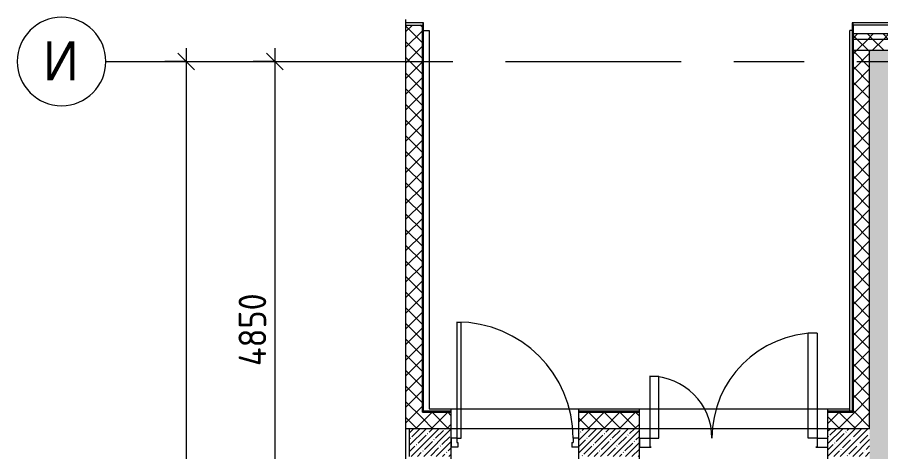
# Model space of a CAD drawing. Header units: millimetres. Extents: x 81459 to 274965, y -8553 to 29000.
# Drawn here: x 81459 to 89260, y 23472 to 27400 of the extents above; entities that cross this region are included whole.
import ezdxf

# ---------------------------------------------------------------- set-up
doc = ezdxf.new("R2010")
doc.units = ezdxf.units.MM
doc.linetypes.add('Осевая', pattern=[3175, 635, -476.25, 1587.5, -476.25])
for name, color, linetype, lineweight in [('A-ANNO-DIMS', 7, 'Continuous', 9), ('A-ANNO-DIMS-100', 7, 'Continuous', 9), ('A-DETL-GENF', 7, 'Continuous', 9), ('A-WALL', 7, 'Continuous', 9), ('I-WALL', 7, 'Continuous', 9), ('Оси', 7, 'Continuous', 9), ('Оси-1', 7, 'Continuous', 20), ('Оси-2', 7, 'Осевая', 9)]:
    doc.layers.add(name, color=color, linetype=linetype, lineweight=lineweight)
for name, color, linetype, lineweight, true_color in [('A-DOOR-1', 1, 'Continuous', 9, 0xff0000), ('A-DOOR-2', 1, 'Continuous', 13, 0xff0000), ('A-DOOR-FRAM-1', 1, 'Continuous', 13, 0xff0000), ('A-WALL-1', 7, 'Continuous', 9, 0x3c3c3c), ('A-WALL-FNSH-1', 7, 'Continuous', 9, 0x3c3c3c)]:
    doc.layers.add(name, color=color, linetype=linetype, lineweight=lineweight, true_color=true_color)
doc.styles.add('Arial', font='arial.ttf', dxfattribs={"width": 0.9, "height": 350})
doc.styles.add('ISOCPEUR', font='isocpeur.ttf', dxfattribs={"width": 0.9, "height": 250})
doc.dimstyles.new('ISO-2_5_0_9К_БОЛЬШОЙ', dxfattribs={"dimscale": 304.8, "dimtxt": 248.995294, "dimasz": 0.492126, "dimexe": 0.393701, "dimexo": 0.984252, "dimgap": 0, "dimtad": 1, "dimdec": 0, "dimrnd": 10, "dimzin": 0, "dimdsep": 46, "dimtxsty": 'ISOCPEUR', "dimblk1": 'OBLIQUE', "dimblk2": 'OBLIQUE', "dimsah": 1, "dimcen": 0.09, "dimdle": 0.393701, "dimazin": 0, "dimtfac": 1, "dimtdec": 4, "dimtix": 1, "dimtmove": 0, "dimatfit": 3, "dimfxl": 1, "dimtvp": 1, "dimtolj": 1, "dimtzin": 0, "dimarcsym": 2})
doc.dimstyles.new('ISO-2_5_0_9К_БОЛЬШОЙ_1', dxfattribs={"dimscale": 304.8, "dimtxt": 248.995294, "dimasz": 0.492126, "dimexe": 0.393701, "dimexo": 0.984252, "dimgap": 0, "dimtad": 1, "dimdec": 0, "dimrnd": 10, "dimzin": 0, "dimdsep": 46, "dimtxsty": 'ISOCPEUR', "dimblk1": 'OBLIQUE', "dimblk2": 'OBLIQUE', "dimsah": 1, "dimcen": 0.09, "dimdle": 0.393701, "dimazin": 0, "dimtfac": 1, "dimtdec": 4, "dimtix": 1, "dimtmove": 2, "dimatfit": 3, "dimfxl": 1, "dimtvp": 1, "dimtolj": 1, "dimtzin": 0, "dimarcsym": 2})
pattern_1 = [(45, (0, 0), (-70.71068, 70.71068), []), (135, (0, 0), (-70.71068, -70.71068), [])]
pattern_2 = [(45, (0, 0), (-57.024626, 57.024626), []), (45, (57.025, 0), (-57.024626, 57.024626), [100.806, -20.161, 3.353, -16.808])]

# ---------------------------------------------------------------- blocks, each defined once
blk = doc.blocks.new('110_Дверь_СКБ_2Ст_Внутренняя - ДН-7д_л__ ДОО_Дв_1450x2100h_Загрузочная_ Помещение холодильных камер-21737406-План заполнения и маркировки дверных проемов 1 этажа в осях 23_1-33')
at = {"layer": 'A-DOOR-1'}
for centre, radius, start, end in [((767.5, 40), 950, 90, 180), ((-742.5, 40), 560, 0, 90)]:
    blk.add_arc(centre, radius, start, end, dxfattribs=at)
at = {"layer": 'A-DOOR-2'}
for p, q in [((767.5, 990), (687.5, 990)), ((687.5, 40), (687.5, 990)), ((767.5, 990), (767.5, 40)), ((-742.5, 600), (-662.5, 600)), ((-742.5, 600), (-742.5, 40)), ((-662.5, 40), (-662.5, 600)), ((-742.5, 40), (-662.5, 40)), ((767.5, 40), (687.5, 40))]:
    blk.add_line(p, q, dxfattribs=at)
at = {"layer": 'A-DOOR-FRAM-1'}
for p, q in [((-837.5, 40), (-837.5, -40)), ((-837.5, 40), (-742.5, 40)), ((-742.5, 40), (-742.5, -40)), ((767.5, 40), (767.5, -40)), ((767.5, 40), (862.5, 40)), ((862.5, 40), (862.5, -40)), ((-837.5, -40), (-732.5, -40)), ((-732.5, -40), (-742.5, -40)), ((757.5, -40), (862.5, -40)), ((767.5, -40), (757.5, -40))]:
    blk.add_line(p, q, dxfattribs=at)
blk = doc.blocks.new('110_Дверь_СКБ_1Ст_Внутренняя1 - ДН-6д_ ДОО_Дв_1150x2100-24253098-План заполнения и маркировки дверных проемов 1 этажа в осях 23_1-33')
at = {"layer": 'A-DOOR-1'}
blk.add_arc((-512.5, 40), 1050, 360, 90, dxfattribs=at)
at = {"layer": 'A-DOOR-2'}
for p, q in [((-512.5, 1090), (-472.5, 1090)), ((-512.5, 1090), (-512.5, 40)), ((-472.5, 40), (-472.5, 1090)), ((-512.5, 40), (-472.5, 40))]:
    blk.add_line(p, q, dxfattribs=at)
at = {"layer": 'A-DOOR-FRAM-1'}
for p, q in [((-512.5, 40), (-562.5, 40)), ((-562.5, 40), (-562.5, -40)), ((-512.5, 40), (-512.5, 0)), ((-512.5, 0), (-502.5, 0)), ((-502.5, 0), (-502.5, -40)), ((527.5, 0), (537.5, 0)), ((527.5, 0), (527.5, -40)), ((587.5, 40), (537.5, 40)), ((537.5, 40), (537.5, 0)), ((587.5, 40), (587.5, -40)), ((-502.5, -40), (-562.5, -40)), ((587.5, -40), (527.5, -40))]:
    blk.add_line(p, q, dxfattribs=at)
blk = doc.blocks.new('DET_L_Линия разрыва - М100-30654842-План заполнения и маркировки дверных проемов 1 этажа в осях 23_1-33')
at = {"layer": 'A-DETL-GENF'}
blk.add_line((11739.9, 0), (0, 0), dxfattribs=at)
blk = doc.blocks.new('Ось сетки - D8-29747960-План заполнения и маркировки дверных проемов 1 этажа в осях 23_1-33')
at = {"layer": 'Оси-1'}
for start, end in [(360, 180), (180, 360)]:
    blk.add_arc((0, 0), 4, start, end, dxfattribs=at)
blk = doc.blocks.new('DIMBLOCK13-План заполнения и маркировки дверных проемов 1 этажа в осях 23_1-33')
at = {"layer": 'A-ANNO-DIMS-100', "lineweight": 20}
for p, q in [((83784.6, 27000), (83709.6, 27075)), ((83784.6, 27000), (83859.6, 26925)), ((83784.6, 22150), (83709.6, 22225)), ((83784.6, 22150), (83859.6, 22075))]:
    blk.add_line(p, q, dxfattribs=at)
at = {"layer": 'A-ANNO-DIMS-100'}
for p, q in [((83784.6, 27120), (83784.6, 22150)), ((83590.7, 27000), (83904.6, 27000)), ((83784.6, 27000), (83590.7, 27000)), ((83590.7, 22150), (83904.6, 22150)), ((83784.6, 22150), (83590.7, 22150))]:
    blk.add_line(p, q, dxfattribs=at)
at = {"layer": 'A-ANNO-DIMS-100', "color": 0, "insert": (83458, 24247), "char_height": 250, "width": 787.208, "attachment_point": 1, "rotation": 90, "line_spacing_factor": 1.149209, "style": 'ISOCPEUR'}
blk.add_mtext('4850', dxfattribs=at)
blk = doc.blocks.new('_Oblique')
at = {"color": 0, "linetype": 'ByBlock', "lineweight": -2}
blk.add_line((-0.5, -0.5), (0.5, 0.5), dxfattribs=at)
blk = doc.blocks.new('DIMBLOCK25-План заполнения и маркировки дверных проемов 1 этажа в осях 23_1-33')
at = {"layer": 'A-ANNO-DIMS-100', "lineweight": 20}
for p, q in [((82984.6, 27000), (82909.6, 27075)), ((82984.6, 27000), (83059.6, 26925)), ((82984.6, 0), (82909.6, 75)), ((82984.6, 0), (83059.6, -75))]:
    blk.add_line(p, q, dxfattribs=at)
at = {"layer": 'A-ANNO-DIMS-100'}
for p, q in [((82984.6, 27120), (82984.6, -120)), ((82790.7, 27000), (83104.6, 27000)), ((82984.6, 27000), (82790.7, 27000)), ((82790.7, 0), (83104.6, 0)), ((82984.6, 0), (82790.7, 0))]:
    blk.add_line(p, q, dxfattribs=at)
at = {"layer": 'A-ANNO-DIMS-100', "color": 0, "insert": (82658, 13572), "char_height": 250, "width": 948.097, "attachment_point": 1, "rotation": 90, "line_spacing_factor": 1.149209, "style": 'ISOCPEUR'}
blk.add_mtext('27000', dxfattribs=at)

msp = doc.modelspace()

# ---------------------------------------------------------------- hatches: boundary and pattern name
at = {"layer": 'A-WALL'}
h = msp.add_hatch(dxfattribs=at)
h.set_pattern_fill('FP_5', color=256, style=0, pattern_type=2)
h.set_pattern_definition(pattern_1)
h.paths.add_polyline_path([(85120, 23680), (85120, 27330), (84970.7, 27330), (84970.7, 23680)])
h = msp.add_hatch(dxfattribs=at)
h.set_pattern_fill('FP_5', color=256, style=0, pattern_type=2)
h.set_pattern_definition(pattern_1)
h.paths.add_polyline_path([(93160, 27200), (93210, 27200), (93210, 27250), (89010, 27250), (89010, 27200), (89887.9, 27200)])
h = msp.add_hatch(dxfattribs=at)
h.set_pattern_fill('FP_5', color=256, style=0, pattern_type=2)
h.set_pattern_definition(pattern_1)
h.paths.add_polyline_path([(93060, 27100), (93160, 27100), (93160, 27200), (89010, 27200), (89010, 27100), (89887.9, 27100)])
h = msp.add_hatch(dxfattribs=at)
h.set_pattern_fill('FP_5', color=256, style=0, pattern_type=2)
h.set_pattern_definition(pattern_1)
h.paths.add_polyline_path([(89010, 23680), (89160, 23680), (89160, 27100), (89010, 27100), (89010, 23830)])
h = msp.add_hatch(dxfattribs=at)
h.set_pattern_fill('FP_5', color=256, style=0, pattern_type=2)
h.set_pattern_definition(pattern_1)
h.paths.add_polyline_path([(89010, 23680), (89010, 23830), (88780, 23830), (88780, 23680), (89007, 23680)])
h.paths.add_polyline_path([(86530, 23680), (87080, 23680), (87080, 23830), (86530, 23830)])
h.paths.add_polyline_path([(85120, 23680), (85380, 23680), (85380, 23830), (85120, 23830)])
at = {"layer": 'I-WALL'}
h = msp.add_hatch(dxfattribs=at)
h.set_pattern_fill('FP_2', color=256, style=0, pattern_type=2)
h.set_pattern_definition(pattern_2)
h.paths.add_polyline_path([(89410, 17270), (89410, 27100), (89160, 27100), (89160, 17270)])
h = msp.add_hatch(dxfattribs=at)
h.set_pattern_fill('FP_2', color=256, style=0, pattern_type=2)
h.set_pattern_definition(pattern_2)
h.paths.add_polyline_path([(88855, 23430), (89160, 23430), (89160, 23680), (88780, 23680), (88780, 23430)])
h.paths.add_polyline_path([(86740, 23430), (87080, 23430), (87080, 23680), (86530, 23680), (86530, 23430)])
h.paths.add_polyline_path([(85000, 23430), (85380, 23430), (85380, 23680), (85000, 23680)])

# ---------------------------------------------------------------- linework, layer by layer
at = {"layer": 'A-WALL'}
for p, q in [((84970.7, 27330), (85123, 27330)), ((85120, 23830), (85120, 27330)), ((85123, 27350), (85123, 23833)), ((89007, 27350), (89007, 23833)), ((93290, 27330), (89007, 27330)), ((89010, 27330), (89010, 23830)), ((85128, 27280), (85180, 27280)), ((85180, 27280), (85180, 23860)), ((88980, 23838), (88980, 27280)), ((89002, 27280), (88980, 27280)), ((93210, 27250), (89010, 27250)), ((93160, 27200), (89010, 27200)), ((85120, 23830), (85380, 23830)), ((85123, 23833), (85380, 23833)), ((85180, 23860), (88980, 23860)), ((85380, 23838), (85380, 23860)), ((86530, 23860), (86530, 23838)), ((86530, 23833), (87080, 23833)), ((86530, 23830), (87080, 23830)), ((87080, 23838), (87080, 23860)), ((88780, 23860), (88780, 23838)), ((88780, 23833), (89007, 23833)), ((88780, 23830), (89010, 23830)), ((89160, 23680), (84970.7, 23680))]:
    msp.add_line(p, q, dxfattribs=at)
at = {"layer": 'A-WALL-1'}
for p, q in [((93060, 27100), (89010, 27100)), ((89160, 23680), (89160, 27100)), ((85380, 23380), (85380, 23830)), ((86530, 23830), (86530, 23380)), ((87080, 23380), (87080, 23830)), ((88780, 23830), (88780, 23100)), ((85000, 23680), (85000, 23430))]:
    msp.add_line(p, q, dxfattribs=at)
at = {"layer": 'A-WALL-FNSH-1'}
for p, q in [((85128, 27350), (84970.7, 27350)), ((85128, 23838), (85128, 27350)), ((89002, 27350), (89002, 23838)), ((93310, 27350), (89002, 27350)), ((85380, 23838), (85128, 23838)), ((85380, 23830), (85380, 23838)), ((87080, 23838), (86530, 23838)), ((86530, 23838), (86530, 23830)), ((87080, 23830), (87080, 23838)), ((89002, 23838), (88780, 23838)), ((88780, 23838), (88780, 23830))]:
    msp.add_line(p, q, dxfattribs=at)
at = {"layer": 'Оси'}
msp.add_line((82258.6, 27000), (84758.6, 27000), dxfattribs=at)
at = {"layer": 'Оси-2'}
msp.add_line((84758.6, 27000), (90740, 27000), dxfattribs=at)

# ---------------------------------------------------------------- block references
at = {"layer": 'A-DETL-GENF', "rotation": 270.0000000000003}
msp.add_blockref('DET_L_Линия разрыва - М100-30654842-План заполнения и маркировки дверных проемов 1 этажа в осях 23_1-33', (84970.7, 27380.8), dxfattribs=at)
at = {"layer": 'A-DOOR-1'}
for name, p in [('110_Дверь_СКБ_1Ст_Внутренняя1 - ДН-6д_ ДОО_Дв_1150x2100-24253098-План заполнения и маркировки дверных проемов 1 этажа в осях 23_1-33', (85942.5, 23555)), ('110_Дверь_СКБ_2Ст_Внутренняя - ДН-7д_л__ ДОО_Дв_1450x2100h_Загрузочная_ Помещение холодильных камер-21737406-План заполнения и маркировки дверных проемов 1 этажа в осях 23_1-33', (87917.5, 23555))]:
    msp.add_blockref(name, p, dxfattribs=at)
at = {"layer": 'Оси-1', "xscale": 99.99999999999993, "yscale": 99.99999999999993, "zscale": 99.99999999999993, "rotation": 269.9999999999994}
msp.add_blockref('Ось сетки - D8-29747960-План заполнения и маркировки дверных проемов 1 этажа в осях 23_1-33', (81858.6, 27000), dxfattribs=at)

# ---------------------------------------------------------------- texts
at = {"layer": 'Оси', "insert": (81694.1, 27181), "char_height": 350, "width": 389.62, "attachment_point": 1, "style": 'Arial'}
msp.add_mtext('\\fArial|b0|i0|c204|p34|;\\W.9;И', dxfattribs=at)

# ---------------------------------------------------------------- dimensions: what is measured, and where the dimension line sits
at = {"layer": 'A-ANNO-DIMS'}
dim = msp.add_linear_dim(base=(82984.6, 0), p1=(83090.7, 27000), p2=(83090.7, 0), angle=90, dimstyle='ISO-2_5_0_9К_БОЛЬШОЙ_1', override={"dimpost": '<>', "dimfxl": 26999.999823}, dxfattribs=at)
dim.commit()
dim.dimension.update_dxf_attribs({"geometry": 'DIMBLOCK25-План заполнения и маркировки дверных проемов 1 этажа в осях 23_1-33', "text_midpoint": (82824.7, 14046), "dimtype": 160, "text_rotation": 90})
dim = msp.add_linear_dim(base=(83784.6, 22150), p1=(83890.7, 27000), p2=(83890.7, 22150), angle=90, dimstyle='ISO-2_5_0_9К_БОЛЬШОЙ', override={"dimpost": '<>', "dimfxl": 4849.999753}, dxfattribs=at)
dim.commit()
dim.dimension.update_dxf_attribs({"geometry": 'DIMBLOCK13-План заполнения и маркировки дверных проемов 1 этажа в осях 23_1-33', "text_midpoint": (83659.6, 24575)})

doc.saveas('drawing.dxf')
